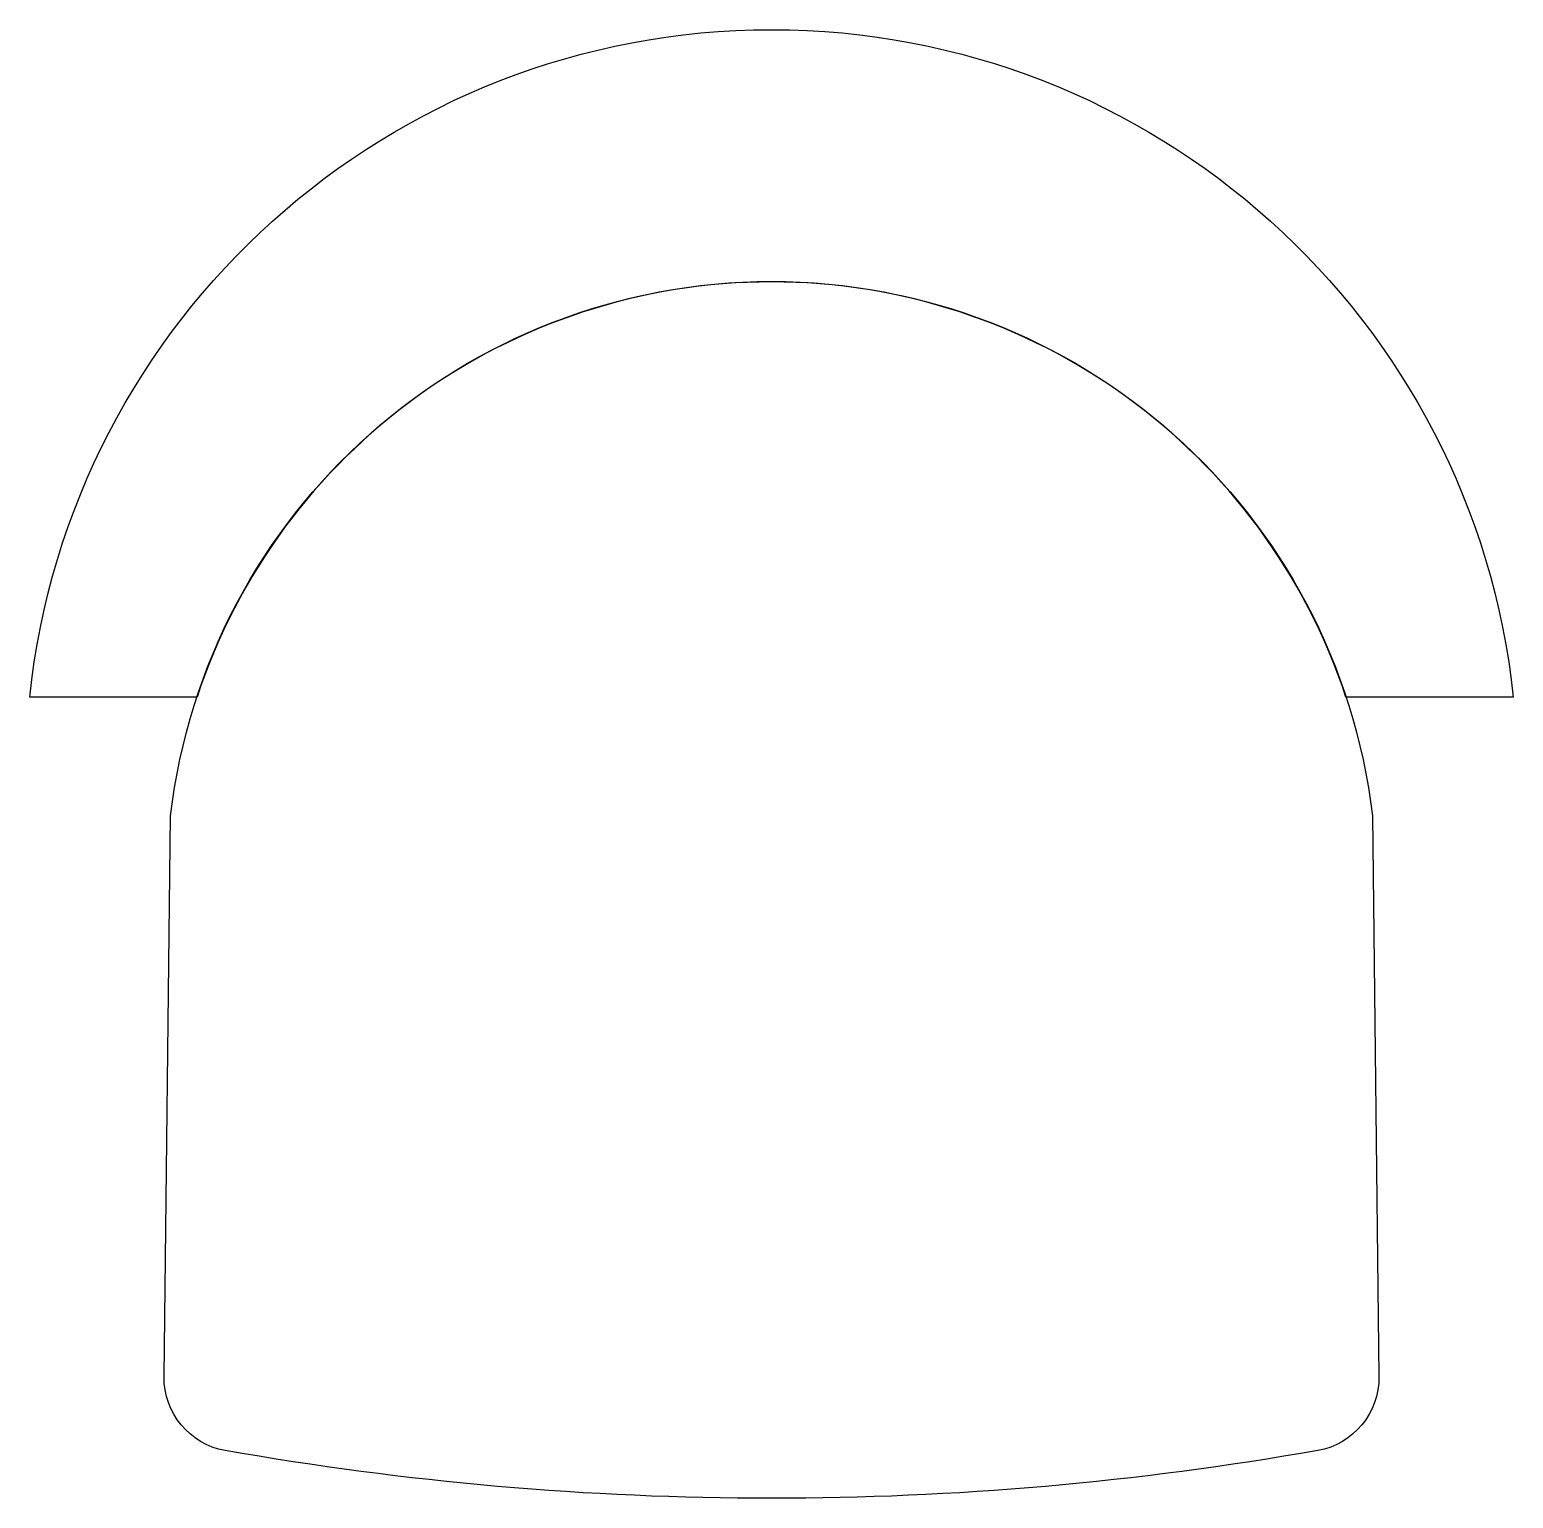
# Model space of a CAD drawing. Header units: millimetres. Extents: x -250 to 250, y -247 to 247.
import ezdxf

# ---------------------------------------------------------------- set-up
doc = ezdxf.new("R2010")
doc.units = ezdxf.units.MM
doc.header["$LTSCALE"] = 0.001

msp = doc.modelspace()

# ---------------------------------------------------------------- linework, layer by layer
for points in [[(193.6, 22.55, 0.722695), (-193.6, 22.55), (-250, 22.55, -0.899622), (250, 22.55), (193.6, 22.55)], [(202.5, -17.45), (204.7, -206.45, -0.366599), (184.1, -231.35, -0.087454), (-184.1, -231.35, -0.366599), (-204.7, -206.45), (-202.5, -17.45, -0.889122), (202.5, -17.45)]]:
    msp.add_lwpolyline(points, format="xyb")

doc.saveas('drawing.dxf')
